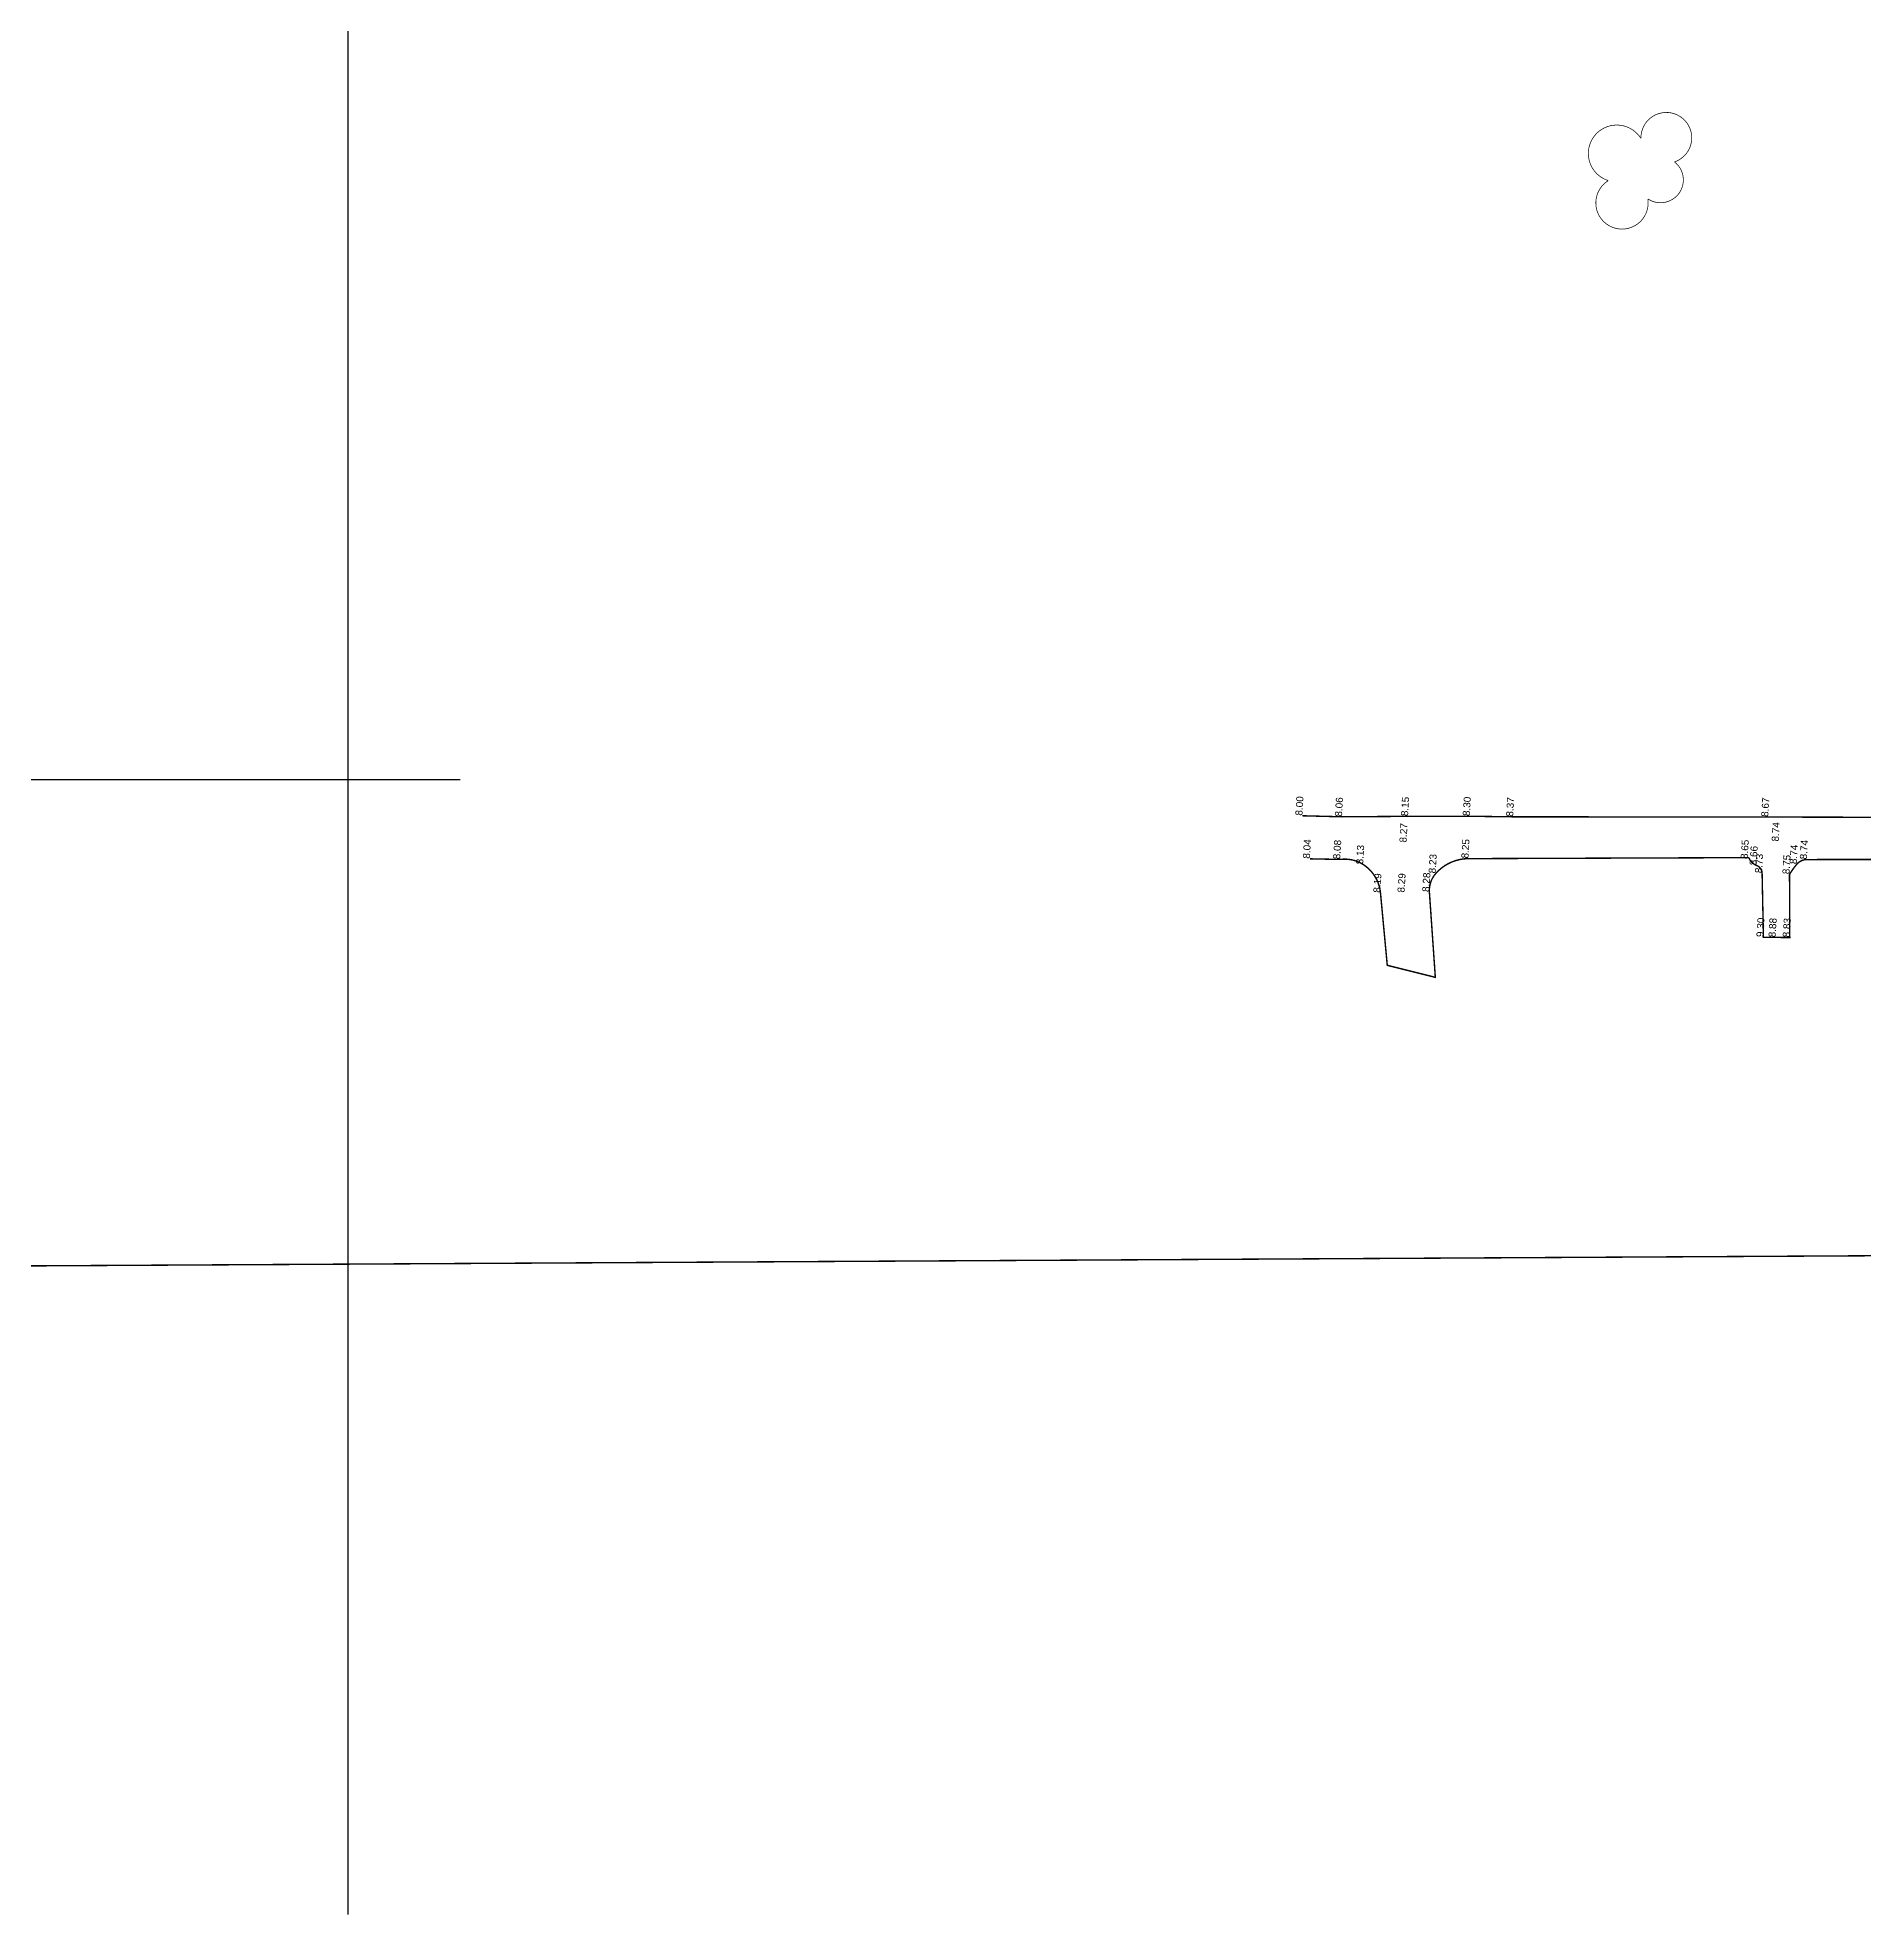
# Model space of a CAD drawing. Header units: millimetres. Extents: x -940 to 1351, y -586 to 711.
# Drawn here: x 261.7 to 518, y -109.7 to 153.7 of the extents above; entities that cross this region are included whole.
import ezdxf

# ---------------------------------------------------------------- set-up
doc = ezdxf.new("R2010")
doc.units = ezdxf.units.MM
for name, color, linetype in [('00-perfiles', 3, 'Continuous'), ('cotas 26 dic 14', 90, 'Continuous'), ('dato 26 dic 14', 141, 'Continuous'), ('ENad-ARBOLES', 84, 'Continuous'), ('RECTANGULO', 11, 'Continuous')]:
    doc.layers.add(name, color=color, linetype=linetype)
doc.styles.get("Standard").update_dxf_attribs({"font": 'arial.ttf'})

msp = doc.modelspace()

# ---------------------------------------------------------------- linework, layer by layer
at = {"layer": '00-perfiles'}
for p, q in [((305.203, 348.489), (305.203, -109.689)), ((320.962, 49.568), (260.685, 49.568))]:
    msp.add_line(p, q, dxfattribs=at)
at = {"layer": 'dato 26 dic 14', "extrusion": (0.016656, -4.13969e-05, 0.999861), "const_width": 0.2, "elevation": 8.565}
msp.add_lwpolyline([(45.595, -438.944), (45.466, -444.496), (45.553, -453.766), (45.584, -462.43), (45.523, -468.511), (45.579, -504.311), (45.589, -545.442), (45.756, -575.036), (45.68, -591.67), (45.884, -602.738), (46.025, -653.728), (46.037, -713.955), (46.1, -720.099), (46.096, -728.874), (46.131, -737.829), (46.119, -748.446)], dxfattribs=at)
at = {"layer": 'dato 26 dic 14', "extrusion": (0.016656, -4.13969e-05, 0.999861), "const_width": 0.2, "elevation": 9.645}
msp.add_lwpolyline([(25.282, -543.376), (37.319, -543.434, 0.1947153), (39.117, -542.716, 0.2302194), (39.722, -541.079), (39.627, -509.746, 0.2210071), (38.959, -508.32, 0.0400821), (37.537, -507.31), (28.672, -507.371), (28.709, -503.669), (37.674, -503.464, 0.3017026), (38.781, -502.693, -0.2080475), (39.877, -501.598), (39.638, -462.249, 0.2153635), (37.53, -457.658, 0.1977328), (34.925, -456.778), (22.965, -457.642), (24.636, -450.893), (34.797, -449.915, 0.2303437), (38.777, -447.481, 0.1791071), (39.48, -444.257), (39.556, -440.012)], format="xyb", dxfattribs=at)
at = {"layer": 'ENad-ARBOLES', "const_width": 0.1}
msp.add_lwpolyline([(487.611, 131.082, 0.9663774), (491.355, 136.269, 1.9735144), (486.642, 139.564, 1.4372724), (482.068, 133.642, 1.8703369)], format="xyb", close=True, dxfattribs=at)
at = {"layer": 'RECTANGULO', "const_width": 0.2}
msp.add_lwpolyline([(-46.937, 526.003), (1348.07, 533.678), (1351.076, -12.666), (-43.932, -20.341), (-46.937, 526.003)], dxfattribs=at)
msp.add_lwpolyline([(-46.937, 526.003), (1348.07, 533.678), (1351.076, -12.666), (-43.932, -20.341), (-46.937, 526.003)], dxfattribs=at)
msp.add_lwpolyline([(-46.937, 526.003), (1348.07, 533.678), (1351.076, -12.666), (-43.932, -20.341), (-46.937, 526.003)], dxfattribs=at)
msp.add_lwpolyline([(-46.937, 526.003), (1348.07, 533.678), (1351.076, -12.666), (-43.932, -20.341), (-46.937, 526.003)], dxfattribs=at)
msp.add_lwpolyline([(-46.937, 526.003), (1348.07, 533.678), (1351.076, -12.666), (-43.932, -20.341), (-46.937, 526.003)], dxfattribs=at)
msp.add_lwpolyline([(-46.937, 526.003), (1348.07, 533.678), (1351.076, -12.666), (-43.932, -20.341), (-46.937, 526.003)], dxfattribs=at)
msp.add_lwpolyline([(-46.937, 526.003), (1348.07, 533.678), (1351.076, -12.666), (-43.932, -20.341), (-46.937, 526.003)], dxfattribs=at)

# ---------------------------------------------------------------- texts
at = {"layer": 'cotas 26 dic 14', "extrusion": (0.016656, -4.13969e-05, 0.999861)}
for s, p in [('8.00', (45.595, -438.944, 8.565)), ('8.06', (45.466, -444.496, 8.625)), ('8.15', (45.553, -453.766, 8.715)), ('8.30', (45.584, -462.43, 8.865)), ('8.37', (45.523, -468.511, 8.935)), ('8.67', (45.579, -504.311, 9.235)), ('8.27', (41.847, -453.559, 8.835)), ('8.74', (42.122, -505.783, 9.305)), ('8.04', (39.556, -440.012, 8.605)), ('8.08', (39.48, -444.257, 8.645)), ('8.13', (38.777, -447.481, 8.695)), ('8.25', (39.638, -462.249, 8.815)), ('8.65', (39.653, -501.447, 9.215)), ('8.66', (38.781, -502.693, 9.225)), ('8.74', (38.959, -508.32, 9.305)), ('8.74', (39.627, -509.746, 9.305)), ('8.23', (37.53, -457.658, 8.795)), ('8.73', (37.674, -503.464, 9.295)), ('8.75', (37.537, -507.31, 9.315)), ('8.19', (34.797, -449.915, 8.755)), ('8.29', (34.828, -453.302, 8.855)), ('8.28', (34.925, -456.778, 8.845)), ('9.30', (28.709, -503.669, 9.865)), ('8.88', (28.675, -505.374, 9.445)), ('8.83', (28.672, -507.371, 9.395))]:
    msp.add_text(s, height=1, rotation=356.69291, dxfattribs=at).set_placement(p)

doc.saveas('drawing.dxf')
